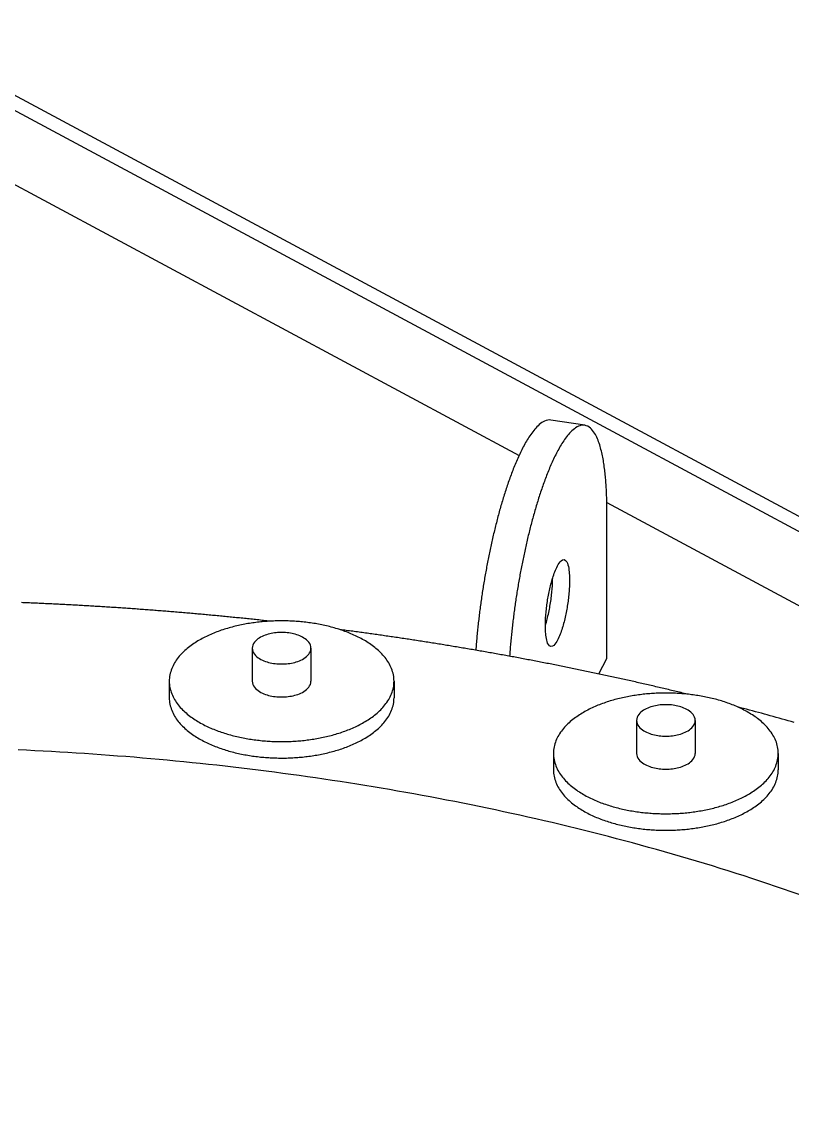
# Model space of a CAD drawing. Header units: millimetres. Extents: x 0 to 841, y 0 to 594.
# Drawn here: x 346.3 to 403.8, y 381.9 to 462.6 of the extents above; entities that cross this region are included whole.
import ezdxf

# ---------------------------------------------------------------- set-up
doc = ezdxf.new("R2010")
doc.units = ezdxf.units.MM
doc.layers.add('FINA', color=7, linetype='CONTINUOUS', lineweight=25)

msp = doc.modelspace()

# ---------------------------------------------------------------- linework, layer by layer
at = {"layer": 'FINA'}
for points in [[(335.5, 462.567), (599.5, 320.827)], [(334.469, 462.013), (598.469, 320.273)], [(335.5, 455.923), (383.398, 430.207)], [(385.772, 432.836), (385.652, 432.845), (385.532, 432.834), (385.415, 432.806), (385.302, 432.763), (385.195, 432.71), (385.092, 432.647), (384.994, 432.576), (384.9, 432.5), (384.811, 432.42), (384.725, 432.335), (384.642, 432.247), (384.563, 432.157), (384.486, 432.064), (384.412, 431.969), (384.339, 431.872), (384.269, 431.774), (384.201, 431.675), (384.135, 431.574), (384.07, 431.472), (384.007, 431.37), (383.946, 431.266), (383.885, 431.162), (383.826, 431.057), (383.768, 430.951), (383.712, 430.844), (383.656, 430.737), (383.602, 430.63), (383.548, 430.522), (383.495, 430.413), (383.444, 430.305), (383.393, 430.195), (383.343, 430.086), (383.293, 429.976), (383.245, 429.865), (383.197, 429.755), (383.15, 429.644), (383.103, 429.532), (383.058, 429.421), (383.012, 429.309), (382.968, 429.197), (382.924, 429.085), (382.881, 428.972), (382.838, 428.86), (382.796, 428.747), (382.754, 428.634), (382.713, 428.52), (382.672, 428.407), (382.632, 428.293), (382.592, 428.179), (382.553, 428.065), (382.514, 427.951), (382.476, 427.837), (382.438, 427.723), (382.4, 427.608), (382.363, 427.493), (382.326, 427.379), (382.29, 427.264), (382.254, 427.148), (382.219, 427.033), (382.184, 426.918), (382.149, 426.802), (382.115, 426.687), (382.081, 426.571), (382.047, 426.455), (382.014, 426.34), (381.981, 426.224), (381.948, 426.108), (381.916, 425.991), (381.884, 425.875), (381.853, 425.759), (381.822, 425.642), (381.791, 425.526), (381.76, 425.409), (381.73, 425.293), (381.7, 425.176), (381.67, 425.059), (381.641, 424.942), (381.612, 424.825), (381.583, 424.708), (381.554, 424.591), (381.526, 424.474), (381.498, 424.356), (381.471, 424.239), (381.443, 424.122), (381.416, 424.004), (381.39, 423.887), (381.363, 423.769), (381.337, 423.651), (381.311, 423.534), (381.285, 423.416), (381.26, 423.298), (381.235, 423.18), (381.21, 423.062), (381.185, 422.944), (381.161, 422.826), (381.137, 422.708), (381.113, 422.59), (381.09, 422.471), (381.066, 422.353), (381.043, 422.235), (381.021, 422.116), (380.998, 421.998), (380.976, 421.88), (380.954, 421.761), (380.932, 421.642), (380.911, 421.524), (380.889, 421.405), (380.868, 421.286), (380.848, 421.168), (380.827, 421.049), (380.807, 420.93), (380.787, 420.811), (380.767, 420.692), (380.748, 420.573), (380.728, 420.454), (380.709, 420.335), (380.691, 420.216), (380.672, 420.097), (380.654, 419.978), (380.636, 419.859), (380.618, 419.739), (380.601, 419.62), (380.583, 419.501), (380.566, 419.382), (380.549, 419.262), (380.533, 419.143), (380.517, 419.023), (380.501, 418.904), (380.485, 418.784), (380.469, 418.665), (380.454, 418.545), (380.439, 418.426), (380.424, 418.306), (380.41, 418.186), (380.396, 418.066), (380.382, 417.947), (380.368, 417.827), (380.354, 417.707), (380.341, 417.587), (380.328, 417.468), (380.316, 417.348), (380.303, 417.228), (380.291, 417.108), (380.279, 416.988), (380.268, 416.868), (380.256, 416.748), (380.245, 416.628), (380.234, 416.508), (380.224, 416.388), (380.214, 416.268), (380.204, 416.147), (380.194, 416.027), (380.185, 415.907), (380.176, 415.787), (380.167, 415.667)], [(388.296, 432.449), (385.772, 432.836)], [(388.296, 432.449), (388.177, 432.458), (388.057, 432.447), (387.94, 432.419), (387.828, 432.377), (387.72, 432.323), (387.618, 432.261), (387.52, 432.191), (387.427, 432.115), (387.337, 432.035), (387.252, 431.951), (387.169, 431.863), (387.09, 431.773), (387.013, 431.68), (386.939, 431.586), (386.867, 431.49), (386.797, 431.392), (386.729, 431.293), (386.663, 431.193), (386.598, 431.091), (386.535, 430.989), (386.474, 430.886), (386.414, 430.782), (386.355, 430.677), (386.297, 430.571), (386.24, 430.465), (386.185, 430.359), (386.13, 430.252), (386.077, 430.144), (386.024, 430.036), (385.973, 429.928), (385.922, 429.819), (385.872, 429.709), (385.822, 429.6), (385.774, 429.49), (385.726, 429.38), (385.679, 429.269), (385.633, 429.158), (385.587, 429.047), (385.542, 428.936), (385.498, 428.824), (385.454, 428.712), (385.41, 428.6), (385.368, 428.488), (385.325, 428.375), (385.284, 428.262), (385.243, 428.149), (385.202, 428.036), (385.162, 427.923), (385.122, 427.81), (385.083, 427.696), (385.044, 427.582), (385.006, 427.468), (384.968, 427.354), (384.931, 427.24), (384.894, 427.126), (384.857, 427.011), (384.821, 426.897), (384.785, 426.782), (384.749, 426.667), (384.714, 426.552), (384.68, 426.437), (384.645, 426.322), (384.612, 426.207), (384.578, 426.091), (384.545, 425.976), (384.512, 425.86), (384.479, 425.745), (384.447, 425.629), (384.415, 425.513), (384.384, 425.397), (384.353, 425.281), (384.322, 425.165), (384.291, 425.049), (384.261, 424.932), (384.231, 424.816), (384.201, 424.699), (384.172, 424.583), (384.143, 424.466), (384.114, 424.35), (384.086, 424.233), (384.057, 424.116), (384.03, 423.999), (384.002, 423.882), (383.975, 423.765), (383.948, 423.648), (383.921, 423.531), (383.894, 423.414), (383.868, 423.296), (383.842, 423.179), (383.817, 423.062), (383.791, 422.944), (383.766, 422.827), (383.741, 422.709), (383.717, 422.591), (383.692, 422.474), (383.668, 422.356), (383.645, 422.238), (383.621, 422.12), (383.598, 422.002), (383.575, 421.885), (383.552, 421.767), (383.529, 421.649), (383.507, 421.53), (383.485, 421.412), (383.463, 421.294), (383.442, 421.176), (383.421, 421.058), (383.4, 420.939), (383.379, 420.821), (383.358, 420.702), (383.338, 420.584), (383.318, 420.466), (383.298, 420.347), (383.279, 420.228), (383.259, 420.11), (383.24, 419.991), (383.222, 419.872), (383.203, 419.754), (383.185, 419.635), (383.167, 419.516), (383.149, 419.397), (383.131, 419.278), (383.114, 419.159), (383.097, 419.041), (383.08, 418.922), (383.064, 418.802), (383.047, 418.683), (383.031, 418.564), (383.015, 418.445), (383, 418.326), (382.984, 418.207), (382.969, 418.088), (382.955, 417.968), (382.94, 417.849), (382.926, 417.73), (382.912, 417.61), (382.898, 417.491), (382.884, 417.372), (382.871, 417.252), (382.858, 417.133), (382.845, 417.013), (382.833, 416.894), (382.821, 416.774), (382.809, 416.655), (382.797, 416.535), (382.785, 416.415), (382.774, 416.296), (382.763, 416.176), (382.753, 416.056), (382.742, 415.937), (382.732, 415.817), (382.723, 415.697), (382.713, 415.577), (382.704, 415.457), (382.695, 415.338), (382.686, 415.218)], [(389.948, 426.114), (389.948, 426.234), (389.947, 426.354), (389.946, 426.474), (389.945, 426.594), (389.943, 426.714), (389.94, 426.834), (389.937, 426.954), (389.934, 427.074), (389.93, 427.194), (389.926, 427.314), (389.921, 427.434), (389.915, 427.554), (389.91, 427.674), (389.903, 427.794), (389.896, 427.914), (389.888, 428.034), (389.88, 428.154), (389.871, 428.274), (389.861, 428.393), (389.851, 428.513), (389.84, 428.633), (389.828, 428.752), (389.816, 428.872), (389.802, 428.991), (389.788, 429.11), (389.773, 429.23), (389.757, 429.349), (389.741, 429.468), (389.723, 429.586), (389.704, 429.705), (389.684, 429.824), (389.663, 429.942), (389.641, 430.06), (389.618, 430.178), (389.593, 430.295), (389.566, 430.412), (389.539, 430.529), (389.509, 430.646), (389.478, 430.762), (389.445, 430.877), (389.41, 430.992), (389.372, 431.106), (389.333, 431.219), (389.29, 431.332), (389.245, 431.443), (389.196, 431.553), (389.144, 431.661), (389.087, 431.767), (389.026, 431.87), (388.96, 431.97), (388.887, 432.066), (388.808, 432.157), (388.722, 432.24), (388.627, 432.314), (388.524, 432.375), (388.413, 432.421), (388.296, 432.449)], [(389.943, 426.693), (506.009, 364.378)], [(389.948, 415.04), (389.948, 426.114)], [(385.765, 415.944), (385.658, 415.997), (385.583, 416.09), (385.529, 416.198), (385.489, 416.311), (385.457, 416.427), (385.432, 416.545), (385.413, 416.664), (385.397, 416.783), (385.385, 416.903), (385.375, 417.023), (385.368, 417.143), (385.364, 417.263), (385.361, 417.384), (385.361, 417.504), (385.362, 417.625), (385.364, 417.745), (385.368, 417.865), (385.374, 417.986), (385.38, 418.106), (385.388, 418.226), (385.397, 418.346), (385.408, 418.466), (385.419, 418.586), (385.432, 418.706), (385.445, 418.825), (385.46, 418.945), (385.476, 419.064), (385.493, 419.183), (385.51, 419.302), (385.529, 419.421), (385.549, 419.54), (385.57, 419.659), (385.591, 419.777), (385.614, 419.895), (385.638, 420.013), (385.663, 420.131), (385.689, 420.249), (385.717, 420.366), (385.745, 420.483), (385.775, 420.6), (385.805, 420.716), (385.838, 420.832), (385.871, 420.948), (385.906, 421.063), (385.943, 421.177), (385.982, 421.291), (386.022, 421.405), (386.065, 421.517), (386.11, 421.629), (386.157, 421.74), (386.208, 421.849), (386.263, 421.956), (386.322, 422.061), (386.386, 422.163), (386.459, 422.259), (386.543, 422.345), (386.642, 422.412), (386.76, 422.431)], [(386.76, 422.431), (386.872, 422.372), (386.95, 422.27), (387.004, 422.153), (387.045, 422.031), (387.076, 421.906), (387.101, 421.779), (387.12, 421.652), (387.134, 421.524), (387.146, 421.396), (387.154, 421.267), (387.159, 421.139), (387.163, 421.01), (387.164, 420.881)], [(385.361, 417.521), (385.396, 417.639), (385.431, 417.758), (385.463, 417.877), (385.495, 417.996), (385.525, 418.116), (385.554, 418.236), (385.581, 418.356), (385.607, 418.477), (385.633, 418.597), (385.657, 418.718), (385.68, 418.84), (385.702, 418.961), (385.722, 419.083), (385.742, 419.204), (385.761, 419.326), (385.779, 419.448), (385.795, 419.571), (385.811, 419.693), (385.825, 419.816), (385.838, 419.938), (385.85, 420.061), (385.861, 420.184), (385.871, 420.307), (385.88, 420.43), (385.887, 420.553), (385.893, 420.677), (385.897, 420.8), (385.9, 420.923), (385.901, 421.047)], [(387.164, 420.881), (387.163, 420.76), (387.16, 420.64), (387.156, 420.519), (387.151, 420.399), (387.144, 420.278), (387.137, 420.158), (387.127, 420.037), (387.117, 419.917), (387.106, 419.797), (387.093, 419.677), (387.08, 419.557), (387.065, 419.437), (387.049, 419.318), (387.033, 419.198), (387.015, 419.079), (386.996, 418.96), (386.976, 418.841), (386.956, 418.722), (386.934, 418.603), (386.911, 418.485), (386.887, 418.367), (386.862, 418.249), (386.836, 418.131), (386.809, 418.013), (386.78, 417.896), (386.751, 417.779), (386.72, 417.662), (386.688, 417.546), (386.654, 417.43), (386.619, 417.315), (386.582, 417.2), (386.543, 417.086), (386.503, 416.972), (386.46, 416.859), (386.415, 416.747), (386.368, 416.636), (386.317, 416.527), (386.262, 416.419), (386.203, 416.314), (386.138, 416.212), (386.066, 416.116), (385.982, 416.029), (385.882, 415.963), (385.765, 415.944)], [(364.815, 417.831), (364.696, 417.844), (364.577, 417.857), (364.457, 417.87), (364.338, 417.883), (364.219, 417.896), (364.099, 417.909), (363.98, 417.922), (363.861, 417.935), (363.741, 417.947), (363.622, 417.96), (363.502, 417.972), (363.383, 417.985), (363.264, 417.997), (363.144, 418.01), (363.025, 418.022), (362.905, 418.035), (362.786, 418.047), (362.666, 418.059), (362.547, 418.071), (362.428, 418.083), (362.308, 418.095), (362.189, 418.107), (362.069, 418.119), (361.95, 418.131), (361.83, 418.143), (361.711, 418.154), (361.591, 418.166), (361.472, 418.178), (361.352, 418.189), (361.233, 418.201), (361.113, 418.212), (360.994, 418.224), (360.874, 418.235), (360.755, 418.246), (360.635, 418.258), (360.516, 418.269), (360.396, 418.28), (360.277, 418.291), (360.157, 418.302), (360.038, 418.313), (359.918, 418.324), (359.799, 418.335), (359.679, 418.346), (359.559, 418.357), (359.44, 418.367), (359.32, 418.378), (359.201, 418.389), (359.081, 418.399), (358.961, 418.41), (358.842, 418.42), (358.722, 418.43), (358.603, 418.441), (358.483, 418.451), (358.363, 418.461), (358.244, 418.471), (358.124, 418.481), (358.005, 418.492), (357.885, 418.502), (357.765, 418.511), (357.646, 418.521), (357.526, 418.531), (357.406, 418.541), (357.287, 418.551), (357.167, 418.56), (357.047, 418.57), (356.928, 418.58), (356.808, 418.589), (356.688, 418.599), (356.569, 418.608), (356.449, 418.617), (356.329, 418.627), (356.21, 418.636), (356.09, 418.645), (355.97, 418.654), (355.851, 418.663), (355.731, 418.672), (355.611, 418.681), (355.491, 418.69), (355.372, 418.699), (355.252, 418.708), (355.132, 418.717), (355.012, 418.725), (354.893, 418.734), (354.773, 418.743), (354.653, 418.751), (354.533, 418.76), (354.414, 418.768), (354.294, 418.777), (354.174, 418.785), (354.054, 418.793), (353.935, 418.801), (353.815, 418.809), (353.695, 418.818), (353.575, 418.826), (353.456, 418.834), (353.336, 418.842), (353.216, 418.85), (353.096, 418.857), (352.976, 418.865), (352.857, 418.873), (352.737, 418.881), (352.617, 418.888), (352.497, 418.896), (352.377, 418.903), (352.258, 418.911), (352.138, 418.918), (352.018, 418.926), (351.898, 418.933), (351.778, 418.94), (351.658, 418.947), (351.539, 418.954), (351.419, 418.962), (351.299, 418.969), (351.179, 418.976), (351.059, 418.982), (350.939, 418.989), (350.819, 418.996), (350.7, 419.003), (350.58, 419.01), (350.46, 419.016), (350.34, 419.023), (350.22, 419.03), (350.1, 419.036), (349.98, 419.042), (349.86, 419.049), (349.741, 419.055), (349.621, 419.061), (349.501, 419.068), (349.381, 419.074), (349.261, 419.08), (349.141, 419.086), (349.021, 419.092), (348.901, 419.098), (348.781, 419.104), (348.662, 419.11), (348.542, 419.116), (348.422, 419.121), (348.302, 419.127), (348.182, 419.133), (348.062, 419.138), (347.942, 419.144), (347.822, 419.149), (347.702, 419.155), (347.582, 419.16), (347.462, 419.166), (347.342, 419.171), (347.222, 419.176), (347.102, 419.181), (346.983, 419.186), (346.863, 419.191), (346.743, 419.196), (346.623, 419.201), (346.503, 419.206), (346.383, 419.211), (346.263, 419.216)], [(374.067, 413.353), (374.064, 413.473), (374.055, 413.593), (374.04, 413.713), (374.019, 413.831), (373.993, 413.949), (373.961, 414.065), (373.924, 414.179), (373.882, 414.292), (373.835, 414.403), (373.784, 414.512), (373.728, 414.619), (373.669, 414.723), (373.605, 414.826), (373.538, 414.926), (373.468, 415.024), (373.395, 415.119), (373.318, 415.212), (373.239, 415.303), (373.158, 415.391), (373.074, 415.478), (372.988, 415.562), (372.9, 415.644), (372.81, 415.724), (372.718, 415.802), (372.624, 415.878), (372.529, 415.951), (372.433, 416.023), (372.335, 416.093), (372.235, 416.161), (372.135, 416.228), (372.033, 416.292), (371.931, 416.355), (371.827, 416.416), (371.722, 416.475), (371.617, 416.533), (371.51, 416.59), (371.403, 416.644), (371.295, 416.697), (371.186, 416.749), (371.077, 416.799), (370.967, 416.848), (370.856, 416.896), (370.745, 416.942), (370.633, 416.986), (370.521, 417.03), (370.408, 417.072), (370.295, 417.113), (370.181, 417.152), (370.067, 417.19), (369.952, 417.227), (369.837, 417.263), (369.722, 417.298), (369.607, 417.331), (369.491, 417.364), (369.374, 417.395), (369.258, 417.425), (369.141, 417.454), (369.024, 417.482), (368.906, 417.509), (368.789, 417.535), (368.671, 417.559), (368.553, 417.583), (368.435, 417.606), (368.316, 417.627), (368.198, 417.648), (368.079, 417.667), (367.96, 417.686), (367.841, 417.703), (367.722, 417.72), (367.602, 417.735), (367.483, 417.75), (367.363, 417.764), (367.243, 417.776), (367.124, 417.788), (367.004, 417.799), (366.884, 417.809), (366.764, 417.818), (366.643, 417.825), (366.523, 417.832), (366.403, 417.839), (366.283, 417.844), (366.162, 417.848), (366.042, 417.851), (365.922, 417.853), (365.801, 417.855), (365.681, 417.855), (365.561, 417.855), (365.44, 417.853), (365.32, 417.851), (365.199, 417.848), (365.079, 417.844), (364.959, 417.839), (364.839, 417.832), (364.718, 417.825), (364.598, 417.818), (364.478, 417.809), (364.358, 417.799), (364.238, 417.788), (364.119, 417.776), (363.999, 417.764), (363.879, 417.75), (363.76, 417.735), (363.64, 417.72), (363.521, 417.703), (363.402, 417.686), (363.283, 417.667), (363.164, 417.648), (363.046, 417.627), (362.927, 417.606), (362.809, 417.583), (362.691, 417.559), (362.573, 417.535), (362.455, 417.509), (362.338, 417.482), (362.221, 417.454), (362.104, 417.425), (361.988, 417.395), (361.871, 417.364), (361.755, 417.331), (361.64, 417.298), (361.524, 417.263), (361.41, 417.227), (361.295, 417.19), (361.181, 417.152), (361.067, 417.113), (360.954, 417.072), (360.841, 417.03), (360.729, 416.986), (360.617, 416.942), (360.506, 416.896), (360.395, 416.848), (360.285, 416.799), (360.176, 416.749), (360.067, 416.697), (359.959, 416.644), (359.852, 416.59), (359.745, 416.533), (359.64, 416.475), (359.535, 416.416), (359.431, 416.355), (359.329, 416.292), (359.227, 416.228), (359.126, 416.161), (359.027, 416.093), (358.929, 416.023), (358.833, 415.951), (358.737, 415.878), (358.644, 415.802), (358.552, 415.724), (358.462, 415.644), (358.374, 415.562), (358.288, 415.478), (358.204, 415.391), (358.122, 415.303), (358.043, 415.212), (357.967, 415.119), (357.894, 415.024), (357.823, 414.926), (357.756, 414.826), (357.693, 414.723), (357.633, 414.619), (357.578, 414.512), (357.526, 414.403), (357.48, 414.292), (357.438, 414.179), (357.401, 414.065), (357.369, 413.949), (357.343, 413.831), (357.322, 413.713), (357.307, 413.593), (357.298, 413.473), (357.295, 413.353)], [(367.869, 415.814), (367.857, 415.933), (367.824, 416.048), (367.773, 416.157), (367.707, 416.257), (367.629, 416.348), (367.542, 416.431), (367.448, 416.506), (367.349, 416.573), (367.246, 416.634), (367.139, 416.689), (367.03, 416.738), (366.918, 416.782), (366.805, 416.821), (366.69, 416.856), (366.573, 416.886), (366.456, 416.912), (366.338, 416.934), (366.219, 416.952), (366.1, 416.966), (365.981, 416.977), (365.861, 416.984), (365.741, 416.988), (365.621, 416.988), (365.501, 416.984), (365.381, 416.977), (365.262, 416.966), (365.142, 416.952), (365.024, 416.934), (364.906, 416.912), (364.789, 416.886), (364.672, 416.856), (364.557, 416.821), (364.444, 416.782), (364.332, 416.738), (364.223, 416.689), (364.116, 416.634), (364.013, 416.573), (363.913, 416.506), (363.82, 416.431), (363.733, 416.348), (363.655, 416.257), (363.589, 416.157), (363.537, 416.048), (363.505, 415.933), (363.493, 415.814)], [(395.948, 412.387), (395.831, 412.415), (395.714, 412.444), (395.597, 412.472), (395.48, 412.501), (395.363, 412.529), (395.246, 412.557), (395.129, 412.586), (395.011, 412.614), (394.894, 412.642), (394.777, 412.67), (394.66, 412.698), (394.543, 412.726), (394.426, 412.753), (394.308, 412.781), (394.191, 412.809), (394.074, 412.837), (393.957, 412.864), (393.839, 412.892), (393.722, 412.919), (393.605, 412.947), (393.488, 412.974), (393.37, 413.001), (393.253, 413.028), (393.136, 413.055), (393.018, 413.083), (392.901, 413.11), (392.783, 413.136), (392.666, 413.163), (392.549, 413.19), (392.431, 413.217), (392.314, 413.244), (392.196, 413.27), (392.079, 413.297), (391.961, 413.323), (391.844, 413.35), (391.726, 413.376), (391.609, 413.403), (391.491, 413.429), (391.374, 413.455), (391.256, 413.481), (391.138, 413.507), (391.021, 413.533), (390.903, 413.559), (390.786, 413.585), (390.668, 413.611), (390.55, 413.637), (390.433, 413.663), (390.315, 413.688), (390.197, 413.714), (390.08, 413.739), (389.962, 413.765), (389.844, 413.79), (389.726, 413.816), (389.609, 413.841), (389.491, 413.866), (389.373, 413.891), (389.255, 413.916), (389.137, 413.941), (389.02, 413.966), (388.902, 413.991), (388.784, 414.016), (388.666, 414.041), (388.548, 414.066), (388.43, 414.09), (388.312, 414.115), (388.194, 414.14), (388.077, 414.164), (387.959, 414.189), (387.841, 414.213), (387.723, 414.237), (387.605, 414.262), (387.487, 414.286), (387.369, 414.31), (387.251, 414.334), (387.133, 414.358), (387.015, 414.382), (386.897, 414.406), (386.778, 414.43), (386.66, 414.453), (386.542, 414.477), (386.424, 414.501), (386.306, 414.524), (386.188, 414.548), (386.07, 414.571), (385.952, 414.595), (385.834, 414.618), (385.715, 414.642), (385.597, 414.665), (385.479, 414.688), (385.361, 414.711), (385.243, 414.734), (385.124, 414.757), (385.006, 414.78), (384.888, 414.803), (384.77, 414.826), (384.651, 414.849), (384.533, 414.871), (384.415, 414.894), (384.296, 414.916), (384.178, 414.939), (384.06, 414.961), (383.941, 414.984), (383.823, 415.006), (383.705, 415.029), (383.586, 415.051), (383.468, 415.073), (383.35, 415.095), (383.231, 415.117), (383.113, 415.139), (382.994, 415.161), (382.876, 415.183), (382.757, 415.205), (382.639, 415.226), (382.52, 415.248), (382.402, 415.27), (382.283, 415.291), (382.165, 415.313), (382.046, 415.334), (381.928, 415.356), (381.809, 415.377), (381.691, 415.398), (381.572, 415.42), (381.454, 415.441), (381.335, 415.462), (381.216, 415.483), (381.098, 415.504), (380.979, 415.525), (380.861, 415.546), (380.742, 415.567), (380.623, 415.587), (380.505, 415.608), (380.386, 415.629), (380.267, 415.649), (380.149, 415.67), (380.03, 415.69), (379.911, 415.711), (379.793, 415.731), (379.674, 415.751), (379.555, 415.771), (379.436, 415.792), (379.318, 415.812), (379.199, 415.832), (379.08, 415.852), (378.961, 415.872), (378.842, 415.892), (378.724, 415.911), (378.605, 415.931), (378.486, 415.951), (378.367, 415.971), (378.248, 415.99), (378.129, 416.01), (378.011, 416.029), (377.892, 416.049), (377.773, 416.068), (377.654, 416.087), (377.535, 416.106), (377.416, 416.126), (377.297, 416.145), (377.178, 416.164), (377.059, 416.183), (376.94, 416.202), (376.821, 416.221), (376.703, 416.24), (376.584, 416.258), (376.465, 416.277), (376.346, 416.296), (376.227, 416.314), (376.108, 416.333), (375.989, 416.351), (375.87, 416.37), (375.75, 416.388), (375.631, 416.407), (375.512, 416.425), (375.393, 416.443), (375.274, 416.461), (375.155, 416.479), (375.036, 416.497), (374.917, 416.515), (374.798, 416.533), (374.679, 416.551), (374.56, 416.569), (374.44, 416.587), (374.321, 416.604), (374.202, 416.622), (374.083, 416.64), (373.964, 416.657), (373.845, 416.675), (373.726, 416.692), (373.606, 416.709), (373.487, 416.727), (373.368, 416.744), (373.249, 416.761), (373.129, 416.778), (373.01, 416.795), (372.891, 416.812), (372.772, 416.829), (372.653, 416.846), (372.533, 416.863), (372.414, 416.88), (372.295, 416.896), (372.175, 416.913), (372.056, 416.93), (371.937, 416.946), (371.818, 416.963), (371.698, 416.979), (371.579, 416.996), (371.46, 417.012), (371.34, 417.028), (371.221, 417.044), (371.101, 417.061), (370.982, 417.077), (370.863, 417.093), (370.743, 417.109), (370.624, 417.125), (370.505, 417.14), (370.385, 417.156), (370.266, 417.172), (370.146, 417.188), (370.027, 417.203)], [(363.493, 415.814), (363.505, 415.692), (363.539, 415.574), (363.593, 415.463), (363.662, 415.362), (363.743, 415.269), (363.833, 415.185), (363.929, 415.11), (364.032, 415.042), (364.138, 414.981), (364.248, 414.926), (364.361, 414.877), (364.476, 414.833), (364.593, 414.795), (364.711, 414.761), (364.83, 414.732), (364.95, 414.707), (365.071, 414.686), (365.193, 414.669), (365.315, 414.656), (365.438, 414.646), (365.561, 414.641), (365.683, 414.639), (365.806, 414.641), (365.929, 414.647), (366.052, 414.656), (366.174, 414.669), (366.295, 414.686), (366.416, 414.708), (366.537, 414.733), (366.656, 414.762), (366.774, 414.796), (366.891, 414.835), (367.005, 414.879), (367.118, 414.928), (367.228, 414.983)], [(363.493, 415.814), (363.493, 413.353)], [(367.228, 414.983), (367.334, 415.044), (367.435, 415.112), (367.532, 415.188), (367.621, 415.271), (367.701, 415.363), (367.77, 415.465), (367.823, 415.575), (367.857, 415.692), (367.869, 415.814)], [(367.869, 415.814), (367.869, 413.353)], [(389.34, 413.898), (389.948, 415.04)], [(357.295, 413.353), (357.298, 413.233), (357.307, 413.113), (357.322, 412.993), (357.343, 412.875), (357.369, 412.757), (357.401, 412.641), (357.438, 412.527), (357.48, 412.414), (357.526, 412.303), (357.578, 412.194), (357.633, 412.087), (357.693, 411.983), (357.756, 411.881), (357.823, 411.781), (357.893, 411.683), (357.967, 411.588), (358.043, 411.494), (358.122, 411.404), (358.203, 411.315), (358.287, 411.229), (358.373, 411.145), (358.461, 411.063), (358.551, 410.983), (358.643, 410.905), (358.736, 410.829), (358.832, 410.755), (358.928, 410.683), (359.026, 410.614), (359.125, 410.545), (359.226, 410.479), (359.327, 410.415), (359.43, 410.352), (359.534, 410.291), (359.638, 410.231), (359.744, 410.173), (359.85, 410.117), (359.957, 410.062), (360.065, 410.009), (360.174, 409.958), (360.283, 409.907), (360.393, 409.858), (360.504, 409.811), (360.615, 409.765), (360.727, 409.72), (360.839, 409.677), (360.952, 409.635), (361.065, 409.594), (361.179, 409.555), (361.293, 409.516), (361.407, 409.479), (361.522, 409.443), (361.637, 409.409), (361.753, 409.375), (361.869, 409.343), (361.985, 409.312), (362.101, 409.281), (362.218, 409.252), (362.335, 409.224), (362.453, 409.198), (362.57, 409.172), (362.688, 409.147), (362.806, 409.123), (362.924, 409.101), (363.042, 409.079), (363.161, 409.059), (363.28, 409.039), (363.399, 409.021), (363.518, 409.003), (363.637, 408.986), (363.756, 408.971), (363.876, 408.956), (363.995, 408.943), (364.115, 408.93), (364.235, 408.918), (364.355, 408.907), (364.474, 408.897), (364.594, 408.889), (364.715, 408.881), (364.835, 408.874), (364.955, 408.868), (365.075, 408.862), (365.195, 408.858), (365.316, 408.855), (365.436, 408.853), (365.556, 408.851), (365.677, 408.851), (365.797, 408.851), (365.917, 408.852), (366.038, 408.855), (366.158, 408.858), (366.278, 408.862), (366.398, 408.867), (366.519, 408.873), (366.639, 408.88), (366.759, 408.888), (366.879, 408.897), (366.999, 408.907), (367.119, 408.917), (367.238, 408.929), (367.358, 408.942), (367.478, 408.955), (367.597, 408.97), (367.716, 408.985), (367.836, 409.002), (367.955, 409.019), (368.074, 409.038), (368.192, 409.057), (368.311, 409.078), (368.429, 409.099), (368.548, 409.122), (368.666, 409.145), (368.783, 409.17), (368.901, 409.196), (369.018, 409.223), (369.135, 409.25), (369.252, 409.279), (369.369, 409.309), (369.485, 409.34), (369.601, 409.373), (369.716, 409.406), (369.832, 409.441), (369.947, 409.477), (370.061, 409.514), (370.175, 409.552), (370.289, 409.591), (370.402, 409.632), (370.515, 409.674), (370.627, 409.717), (370.739, 409.762), (370.85, 409.808), (370.961, 409.855), (371.071, 409.904), (371.18, 409.954), (371.289, 410.006), (371.397, 410.059), (371.504, 410.113), (371.611, 410.169)], [(357.295, 413.353), (357.295, 412.123)], [(363.493, 413.353), (363.505, 413.231), (363.539, 413.113), (363.593, 413.003), (363.662, 412.901), (363.743, 412.808), (363.833, 412.725), (363.929, 412.649), (364.032, 412.581), (364.138, 412.52), (364.248, 412.465), (364.361, 412.416), (364.476, 412.373), (364.593, 412.334), (364.711, 412.3), (364.83, 412.271), (364.95, 412.246), (365.071, 412.225), (365.193, 412.208), (365.315, 412.195), (365.438, 412.186), (365.561, 412.18), (365.683, 412.178), (365.806, 412.18), (365.929, 412.186), (366.052, 412.195), (366.174, 412.209), (366.295, 412.226), (366.416, 412.247), (366.537, 412.272), (366.656, 412.302), (366.774, 412.336), (366.891, 412.374), (367.005, 412.418), (367.118, 412.467), (367.228, 412.522)], [(367.228, 412.522), (367.334, 412.584), (367.435, 412.651), (367.532, 412.727), (367.621, 412.81), (367.701, 412.903), (367.77, 413.004), (367.823, 413.114), (367.857, 413.231), (367.869, 413.353)], [(371.611, 410.169), (371.716, 410.227), (371.821, 410.287), (371.925, 410.348), (372.028, 410.411), (372.13, 410.475), (372.231, 410.541), (372.33, 410.61), (372.428, 410.68), (372.525, 410.751), (372.621, 410.825), (372.714, 410.901), (372.806, 410.979), (372.897, 411.059), (372.985, 411.141), (373.071, 411.225), (373.155, 411.312), (373.237, 411.4), (373.316, 411.491), (373.393, 411.584), (373.466, 411.68), (373.537, 411.778), (373.604, 411.878), (373.668, 411.98), (373.727, 412.085), (373.783, 412.192), (373.835, 412.301), (373.882, 412.412), (373.924, 412.525), (373.961, 412.64), (373.993, 412.756), (374.019, 412.874), (374.04, 412.993), (374.055, 413.112), (374.064, 413.232), (374.067, 413.353)], [(374.067, 413.353), (374.067, 412.123)], [(402.734, 407.967), (402.731, 408.088), (402.722, 408.208), (402.708, 408.327), (402.687, 408.446), (402.661, 408.563), (402.629, 408.679), (402.592, 408.794), (402.55, 408.907), (402.503, 409.018), (402.452, 409.126), (402.396, 409.233), (402.336, 409.338), (402.273, 409.44), (402.206, 409.54), (402.136, 409.638), (402.062, 409.733), (401.986, 409.826), (401.907, 409.917), (401.825, 410.006), (401.742, 410.092), (401.656, 410.176), (401.567, 410.258), (401.477, 410.338), (401.385, 410.416), (401.292, 410.492), (401.197, 410.566), (401.1, 410.637), (401.002, 410.707), (400.903, 410.776), (400.803, 410.842), (400.701, 410.906), (400.598, 410.969), (400.494, 411.03), (400.39, 411.09), (400.284, 411.148), (400.178, 411.204), (400.071, 411.259), (399.963, 411.312), (399.854, 411.363), (399.744, 411.414), (399.634, 411.462), (399.524, 411.51), (399.412, 411.556), (399.301, 411.601), (399.188, 411.644), (399.076, 411.686), (398.962, 411.727), (398.849, 411.766), (398.734, 411.805), (398.62, 411.842), (398.505, 411.878), (398.39, 411.912), (398.274, 411.946), (398.158, 411.978), (398.042, 412.009), (397.925, 412.039), (397.808, 412.068), (397.691, 412.096), (397.574, 412.123), (397.456, 412.149), (397.339, 412.174), (397.22, 412.197), (397.102, 412.22), (396.984, 412.241), (396.865, 412.262), (396.746, 412.282), (396.627, 412.3), (396.508, 412.318), (396.389, 412.334), (396.27, 412.35), (396.15, 412.364), (396.031, 412.378), (395.911, 412.391), (395.791, 412.402), (395.671, 412.413), (395.551, 412.423), (395.431, 412.432), (395.311, 412.44), (395.191, 412.447), (395.071, 412.453), (394.95, 412.458), (394.83, 412.462), (394.71, 412.465), (394.589, 412.468), (394.469, 412.469), (394.348, 412.47), (394.228, 412.469), (394.108, 412.468), (393.987, 412.465), (393.867, 412.462), (393.747, 412.458), (393.626, 412.453), (393.506, 412.447), (393.386, 412.44), (393.266, 412.432), (393.146, 412.423), (393.026, 412.413), (392.906, 412.402), (392.786, 412.391), (392.666, 412.378), (392.547, 412.364), (392.427, 412.35), (392.308, 412.334), (392.189, 412.318), (392.07, 412.3), (391.951, 412.282), (391.832, 412.262), (391.713, 412.241), (391.595, 412.22), (391.476, 412.197), (391.358, 412.174), (391.241, 412.149), (391.123, 412.123), (391.006, 412.096), (390.889, 412.068), (390.772, 412.039), (390.655, 412.009), (390.539, 411.978), (390.423, 411.946), (390.307, 411.912), (390.192, 411.878), (390.077, 411.842), (389.963, 411.805), (389.848, 411.766), (389.735, 411.727), (389.621, 411.686), (389.509, 411.644), (389.396, 411.601), (389.285, 411.556), (389.173, 411.51), (389.063, 411.462), (388.953, 411.414), (388.843, 411.363), (388.734, 411.312), (388.626, 411.259), (388.519, 411.204), (388.413, 411.148), (388.307, 411.09), (388.202, 411.03), (388.099, 410.969), (387.996, 410.906), (387.894, 410.842), (387.794, 410.776), (387.695, 410.707), (387.597, 410.637), (387.5, 410.566), (387.405, 410.492), (387.311, 410.416), (387.22, 410.338), (387.13, 410.258), (387.041, 410.176), (386.955, 410.092), (386.871, 410.006), (386.79, 409.917), (386.711, 409.826), (386.635, 409.733), (386.561, 409.638), (386.491, 409.54), (386.424, 409.44), (386.361, 409.338), (386.301, 409.233), (386.245, 409.126), (386.194, 409.018), (386.147, 408.907), (386.105, 408.794), (386.068, 408.679), (386.036, 408.563), (386.01, 408.446), (385.989, 408.327), (385.975, 408.208), (385.966, 408.088), (385.963, 407.967)], [(357.295, 412.123), (357.298, 412.002), (357.307, 411.882), (357.322, 411.763), (357.343, 411.644), (357.369, 411.527), (357.401, 411.411), (357.438, 411.296), (357.48, 411.184), (357.526, 411.073), (357.578, 410.964), (357.633, 410.857), (357.693, 410.753), (357.756, 410.65), (357.823, 410.55), (357.893, 410.453), (357.967, 410.357), (358.043, 410.264), (358.122, 410.173), (358.203, 410.085), (358.287, 409.998), (358.373, 409.914), (358.461, 409.832), (358.551, 409.752), (358.643, 409.675), (358.736, 409.599), (358.832, 409.525), (358.928, 409.453), (359.026, 409.383), (359.125, 409.315), (359.226, 409.249), (359.327, 409.184), (359.43, 409.121), (359.534, 409.06), (359.638, 409.001), (359.744, 408.943), (359.85, 408.887), (359.957, 408.832), (360.065, 408.779), (360.174, 408.727), (360.283, 408.677), (360.393, 408.628), (360.504, 408.581), (360.615, 408.535), (360.727, 408.49), (360.839, 408.447), (360.952, 408.405), (361.065, 408.364), (361.179, 408.324), (361.293, 408.286), (361.407, 408.249), (361.522, 408.213), (361.637, 408.178), (361.753, 408.145), (361.869, 408.112), (361.985, 408.081), (362.101, 408.051), (362.218, 408.022), (362.335, 407.994), (362.453, 407.967), (362.57, 407.941), (362.688, 407.917), (362.806, 407.893), (362.924, 407.87), (363.042, 407.849), (363.161, 407.828), (363.28, 407.809), (363.399, 407.79), (363.518, 407.773), (363.637, 407.756), (363.756, 407.74), (363.876, 407.726), (363.995, 407.712), (364.115, 407.699), (364.235, 407.688), (364.355, 407.677), (364.474, 407.667), (364.594, 407.658), (364.715, 407.65), (364.835, 407.643), (364.955, 407.637), (365.075, 407.632), (365.195, 407.628), (365.316, 407.625), (365.436, 407.622), (365.556, 407.621), (365.677, 407.62), (365.797, 407.621), (365.917, 407.622), (366.038, 407.624), (366.158, 407.628), (366.278, 407.632), (366.398, 407.637), (366.519, 407.643), (366.639, 407.65), (366.759, 407.658), (366.879, 407.666), (366.999, 407.676), (367.119, 407.687), (367.238, 407.699), (367.358, 407.711), (367.478, 407.725), (367.597, 407.739), (367.716, 407.755), (367.836, 407.771), (367.955, 407.789), (368.074, 407.807), (368.192, 407.827), (368.311, 407.847), (368.429, 407.869), (368.548, 407.891), (368.666, 407.915), (368.783, 407.94), (368.901, 407.965), (369.018, 407.992), (369.135, 408.02), (369.252, 408.049), (369.369, 408.079), (369.485, 408.11), (369.601, 408.142), (369.716, 408.176), (369.832, 408.21), (369.947, 408.246), (370.061, 408.283), (370.175, 408.321), (370.289, 408.361), (370.402, 408.402), (370.515, 408.444), (370.627, 408.487), (370.739, 408.531), (370.85, 408.577), (370.961, 408.625), (371.071, 408.673), (371.18, 408.724), (371.289, 408.775), (371.397, 408.828), (371.504, 408.883), (371.611, 408.939)], [(371.611, 408.939), (371.716, 408.997), (371.821, 409.056), (371.925, 409.117), (372.028, 409.18), (372.13, 409.245), (372.231, 409.311), (372.33, 409.379), (372.428, 409.449), (372.525, 409.521), (372.621, 409.595), (372.714, 409.671), (372.806, 409.749), (372.897, 409.829), (372.985, 409.911), (373.071, 409.995), (373.155, 410.081), (373.237, 410.17), (373.316, 410.261), (373.393, 410.354), (373.466, 410.45), (373.537, 410.547), (373.604, 410.648), (373.668, 410.75), (373.727, 410.855), (373.783, 410.962), (373.835, 411.071), (373.882, 411.182), (373.924, 411.295), (373.961, 411.409), (373.993, 411.526), (374.019, 411.643), (374.04, 411.762), (374.055, 411.882), (374.064, 412.002), (374.067, 412.123)], [(396.536, 410.428), (396.525, 410.547), (396.492, 410.663), (396.441, 410.771), (396.374, 410.871), (396.297, 410.962), (396.21, 411.045), (396.116, 411.12), (396.017, 411.188), (395.913, 411.249), (395.807, 411.304), (395.697, 411.353), (395.586, 411.397), (395.472, 411.436), (395.357, 411.47), (395.241, 411.5), (395.124, 411.526), (395.006, 411.548), (394.887, 411.566), (394.768, 411.581), (394.648, 411.591), (394.528, 411.599), (394.409, 411.602), (394.288, 411.602), (394.168, 411.599), (394.049, 411.591), (393.929, 411.581), (393.81, 411.566), (393.691, 411.548), (393.573, 411.526), (393.456, 411.5), (393.34, 411.47), (393.225, 411.436), (393.111, 411.397), (393, 411.353), (392.89, 411.304), (392.783, 411.249), (392.68, 411.188), (392.581, 411.12), (392.487, 411.045), (392.4, 410.962), (392.322, 410.871), (392.256, 410.771), (392.205, 410.663), (392.172, 410.547), (392.161, 410.428)], [(403.916, 410.279), (403.694, 410.342), (403.473, 410.405), (403.251, 410.467), (403.029, 410.53), (402.807, 410.592), (402.585, 410.654), (402.364, 410.715), (402.141, 410.777), (401.919, 410.838), (401.697, 410.899), (401.475, 410.959), (401.253, 411.02), (401.03, 411.08), (400.808, 411.14), (400.585, 411.2), (400.363, 411.259), (400.14, 411.318), (399.917, 411.377), (399.694, 411.436)], [(392.161, 410.428), (392.173, 410.306), (392.207, 410.188), (392.261, 410.078), (392.329, 409.976), (392.41, 409.883), (392.5, 409.8), (392.597, 409.724), (392.699, 409.656), (392.806, 409.595), (392.916, 409.54), (393.029, 409.491), (393.143, 409.448), (393.26, 409.409), (393.378, 409.375), (393.498, 409.346), (393.618, 409.321), (393.739, 409.3), (393.861, 409.283), (393.983, 409.27), (394.105, 409.261), (394.228, 409.255), (394.351, 409.253), (394.474, 409.255), (394.597, 409.261), (394.719, 409.27), (394.841, 409.284), (394.963, 409.301), (395.084, 409.322), (395.204, 409.347), (395.323, 409.377), (395.442, 409.411), (395.558, 409.449), (395.673, 409.493), (395.786, 409.542), (395.895, 409.597)], [(392.161, 410.428), (392.161, 407.967)], [(395.895, 409.597), (396.001, 409.659), (396.103, 409.726), (396.199, 409.802), (396.289, 409.885), (396.369, 409.978), (396.437, 410.079), (396.49, 410.189), (396.524, 410.306), (396.536, 410.428)], [(396.536, 410.428), (396.536, 407.967)], [(404.289, 397.436), (403.705, 397.64), (403.119, 397.843), (402.533, 398.043), (401.946, 398.241), (401.359, 398.437), (400.77, 398.63), (400.181, 398.822), (399.591, 399.011), (399.001, 399.199), (398.41, 399.384), (397.818, 399.567), (397.226, 399.748), (396.633, 399.927), (396.039, 400.104), (395.445, 400.278), (394.85, 400.451), (394.255, 400.621), (393.659, 400.79), (393.062, 400.957), (392.465, 401.121), (391.867, 401.284), (391.269, 401.444), (390.67, 401.603), (390.071, 401.759), (389.471, 401.914), (388.871, 402.066), (388.27, 402.217), (387.669, 402.366), (387.067, 402.512), (386.465, 402.657), (385.862, 402.8), (385.259, 402.941), (384.655, 403.08), (384.051, 403.217), (383.447, 403.353), (382.842, 403.486), (382.236, 403.617), (381.631, 403.747), (381.025, 403.875), (380.418, 404.001), (379.811, 404.125), (379.204, 404.247), (378.596, 404.367), (377.989, 404.486), (377.38, 404.602), (376.772, 404.717), (376.163, 404.83), (375.553, 404.941), (374.944, 405.051), (374.334, 405.158), (373.723, 405.264), (373.113, 405.368), (372.502, 405.47), (371.89, 405.571), (371.279, 405.669), (370.667, 405.766), (370.055, 405.861), (369.443, 405.954), (368.83, 406.046), (368.217, 406.136), (367.604, 406.224), (366.991, 406.31), (366.377, 406.395), (365.763, 406.478), (365.149, 406.559), (364.535, 406.638), (363.92, 406.716), (363.306, 406.792), (362.691, 406.866), (362.076, 406.938), (361.46, 407.009), (360.845, 407.078), (360.229, 407.145), (359.613, 407.211), (358.997, 407.275), (358.381, 407.337), (357.764, 407.398), (357.148, 407.457), (356.531, 407.514), (355.914, 407.569), (355.297, 407.623), (354.68, 407.675), (354.062, 407.726), (353.445, 407.774), (352.827, 407.822), (352.21, 407.867), (351.592, 407.911), (350.974, 407.953), (350.356, 407.993), (349.737, 408.032), (349.119, 408.069), (348.501, 408.104), (347.882, 408.138), (347.264, 408.17), (346.645, 408.201), (346.026, 408.23)], [(404.289, 397.436), (403.705, 397.64), (403.119, 397.843), (402.533, 398.043), (401.946, 398.241), (401.359, 398.437), (400.77, 398.63), (400.181, 398.822), (399.591, 399.011), (399.001, 399.199), (398.41, 399.384), (397.818, 399.567), (397.226, 399.748), (396.633, 399.927), (396.039, 400.104), (395.445, 400.278), (394.85, 400.451), (394.255, 400.621), (393.659, 400.79), (393.062, 400.957), (392.465, 401.121), (391.867, 401.284), (391.269, 401.444), (390.67, 401.603), (390.071, 401.759), (389.471, 401.914), (388.871, 402.066), (388.27, 402.217), (387.669, 402.366), (387.067, 402.512), (386.465, 402.657), (385.862, 402.8), (385.259, 402.941), (384.655, 403.08), (384.051, 403.217), (383.447, 403.353), (382.842, 403.486), (382.236, 403.617), (381.631, 403.747), (381.025, 403.875), (380.418, 404.001), (379.811, 404.125), (379.204, 404.247), (378.596, 404.367), (377.989, 404.486), (377.38, 404.602), (376.772, 404.717), (376.163, 404.83), (375.553, 404.941), (374.944, 405.051), (374.334, 405.158), (373.723, 405.264), (373.113, 405.368), (372.502, 405.47), (371.89, 405.571), (371.279, 405.669), (370.667, 405.766), (370.055, 405.861), (369.443, 405.954), (368.83, 406.046), (368.217, 406.136), (367.604, 406.224), (366.991, 406.31), (366.377, 406.395), (365.763, 406.478), (365.149, 406.559), (364.535, 406.638), (363.92, 406.716), (363.306, 406.792), (362.691, 406.866), (362.076, 406.938), (361.46, 407.009), (360.845, 407.078), (360.229, 407.145), (359.613, 407.211), (358.997, 407.275), (358.381, 407.337), (357.764, 407.398), (357.148, 407.457), (356.531, 407.514), (355.914, 407.569), (355.297, 407.623), (354.68, 407.675), (354.062, 407.726), (353.445, 407.774), (352.827, 407.822), (352.21, 407.867), (351.592, 407.911), (350.974, 407.953), (350.356, 407.993), (349.737, 408.032), (349.119, 408.069), (348.501, 408.104), (347.882, 408.138), (347.264, 408.17), (346.645, 408.201), (346.026, 408.23)], [(385.963, 407.967), (385.966, 407.847), (385.975, 407.727), (385.989, 407.608), (386.01, 407.489), (386.036, 407.372), (386.068, 407.255), (386.105, 407.141), (386.147, 407.028), (386.194, 406.917), (386.245, 406.809), (386.301, 406.702), (386.36, 406.597), (386.424, 406.495), (386.491, 406.395), (386.561, 406.297), (386.634, 406.202), (386.71, 406.109), (386.789, 406.018), (386.871, 405.929), (386.955, 405.843), (387.041, 405.759), (387.129, 405.677), (387.219, 405.597), (387.311, 405.519), (387.404, 405.443), (387.499, 405.37), (387.596, 405.298), (387.694, 405.228), (387.793, 405.16), (387.893, 405.093), (387.995, 405.029), (388.097, 404.966), (388.201, 404.905), (388.306, 404.846), (388.411, 404.788), (388.518, 404.731), (388.625, 404.677), (388.733, 404.624), (388.841, 404.572), (388.951, 404.522), (389.061, 404.473), (389.171, 404.425), (389.283, 404.379), (389.394, 404.335), (389.506, 404.291), (389.619, 404.249), (389.732, 404.208), (389.846, 404.169), (389.96, 404.131), (390.075, 404.094), (390.19, 404.058), (390.305, 404.023), (390.42, 403.989), (390.536, 403.957), (390.652, 403.926), (390.769, 403.896), (390.886, 403.867), (391.003, 403.839), (391.12, 403.812), (391.238, 403.786), (391.355, 403.761), (391.473, 403.738), (391.592, 403.715), (391.71, 403.694), (391.829, 403.673), (391.947, 403.653), (392.066, 403.635), (392.185, 403.617), (392.304, 403.601), (392.424, 403.585), (392.543, 403.57), (392.663, 403.557), (392.782, 403.544), (392.902, 403.532), (393.022, 403.522), (393.142, 403.512), (393.262, 403.503), (393.382, 403.495), (393.502, 403.488), (393.622, 403.482), (393.743, 403.477), (393.863, 403.472), (393.983, 403.469), (394.104, 403.467), (394.224, 403.465), (394.344, 403.465), (394.465, 403.465), (394.585, 403.467), (394.705, 403.469), (394.825, 403.472), (394.946, 403.476), (395.066, 403.481), (395.186, 403.487), (395.306, 403.494), (395.426, 403.502), (395.546, 403.511), (395.666, 403.521), (395.786, 403.532), (395.906, 403.543), (396.026, 403.556), (396.145, 403.569), (396.265, 403.584), (396.384, 403.6), (396.503, 403.616), (396.622, 403.634), (396.741, 403.652), (396.86, 403.672), (396.978, 403.692), (397.097, 403.714), (397.215, 403.736), (397.333, 403.76), (397.451, 403.784), (397.568, 403.81), (397.686, 403.837), (397.803, 403.865), (397.92, 403.894), (398.036, 403.924), (398.152, 403.955), (398.268, 403.987), (398.384, 404.02), (398.499, 404.055), (398.614, 404.091), (398.729, 404.128), (398.843, 404.166), (398.956, 404.206), (399.07, 404.246), (399.182, 404.288), (399.295, 404.331), (399.406, 404.376), (399.518, 404.422), (399.628, 404.469), (399.738, 404.518), (399.848, 404.568), (399.956, 404.62), (400.064, 404.673), (400.172, 404.727), (400.278, 404.784)], [(385.963, 407.967), (385.963, 406.737)], [(392.161, 407.967), (392.173, 407.845), (392.207, 407.727), (392.261, 407.617), (392.329, 407.515), (392.41, 407.423), (392.5, 407.339), (392.597, 407.263), (392.699, 407.196), (392.806, 407.134), (392.916, 407.08), (393.029, 407.031), (393.143, 406.987), (393.26, 406.948), (393.378, 406.915), (393.498, 406.885), (393.618, 406.86), (393.739, 406.839), (393.861, 406.822), (393.983, 406.809), (394.105, 406.8), (394.228, 406.794), (394.351, 406.793), (394.474, 406.795), (394.597, 406.8), (394.719, 406.81), (394.841, 406.823), (394.963, 406.84), (395.084, 406.861), (395.204, 406.886), (395.323, 406.916), (395.442, 406.95), (395.558, 406.989), (395.673, 407.032), (395.786, 407.082), (395.895, 407.137)], [(395.895, 407.137), (396.001, 407.198), (396.103, 407.266), (396.199, 407.341), (396.289, 407.425), (396.369, 407.517), (396.437, 407.618), (396.49, 407.728), (396.524, 407.846), (396.536, 407.967)], [(400.278, 404.784), (400.384, 404.841), (400.489, 404.901), (400.593, 404.962), (400.696, 405.025), (400.798, 405.089), (400.898, 405.156), (400.998, 405.224), (401.096, 405.294), (401.193, 405.366), (401.288, 405.44), (401.382, 405.515), (401.474, 405.593), (401.564, 405.673), (401.653, 405.755), (401.739, 405.84), (401.823, 405.926), (401.905, 406.015), (401.984, 406.106), (402.06, 406.199), (402.134, 406.294), (402.204, 406.392), (402.272, 406.492), (402.335, 406.595), (402.395, 406.699), (402.451, 406.806), (402.502, 406.915), (402.549, 407.026), (402.591, 407.139), (402.628, 407.254), (402.66, 407.37), (402.687, 407.488), (402.707, 407.607), (402.722, 407.726), (402.731, 407.847), (402.734, 407.967)], [(402.734, 407.967), (402.734, 406.737)], [(385.963, 406.737), (385.966, 406.617), (385.975, 406.497), (385.989, 406.377), (386.01, 406.259), (386.036, 406.141), (386.068, 406.025), (386.105, 405.911), (386.147, 405.798), (386.194, 405.687), (386.245, 405.578), (386.301, 405.471), (386.36, 405.367), (386.424, 405.265), (386.491, 405.165), (386.561, 405.067), (386.634, 404.971), (386.71, 404.878), (386.789, 404.788), (386.871, 404.699), (386.955, 404.613), (387.041, 404.528), (387.129, 404.447), (387.219, 404.367), (387.311, 404.289), (387.404, 404.213), (387.499, 404.139), (387.596, 404.067), (387.694, 403.997), (387.793, 403.929), (387.893, 403.863), (387.995, 403.798), (388.097, 403.736), (388.201, 403.675), (388.306, 403.615), (388.411, 403.557), (388.518, 403.501), (388.625, 403.446), (388.733, 403.393), (388.841, 403.341), (388.951, 403.291), (389.061, 403.242), (389.171, 403.195), (389.283, 403.149), (389.394, 403.104), (389.506, 403.061), (389.619, 403.019), (389.732, 402.978), (389.846, 402.938), (389.96, 402.9), (390.075, 402.863), (390.19, 402.827), (390.305, 402.793), (390.42, 402.759), (390.536, 402.727), (390.652, 402.695), (390.769, 402.665), (390.886, 402.636), (391.003, 402.608), (391.12, 402.582), (391.238, 402.556), (391.355, 402.531), (391.473, 402.507), (391.592, 402.485), (391.71, 402.463), (391.829, 402.443), (391.947, 402.423), (392.066, 402.404), (392.185, 402.387), (392.304, 402.37), (392.424, 402.355), (392.543, 402.34), (392.663, 402.326), (392.782, 402.314), (392.902, 402.302), (393.022, 402.291), (393.142, 402.281), (393.262, 402.272), (393.382, 402.265), (393.502, 402.258), (393.622, 402.251), (393.743, 402.246), (393.863, 402.242), (393.983, 402.239), (394.104, 402.236), (394.224, 402.235), (394.344, 402.235), (394.465, 402.235), (394.585, 402.236), (394.705, 402.239), (394.825, 402.242), (394.946, 402.246), (395.066, 402.251), (395.186, 402.257), (395.306, 402.264), (395.426, 402.272), (395.546, 402.281), (395.666, 402.29), (395.786, 402.301), (395.906, 402.313), (396.026, 402.325), (396.145, 402.339), (396.265, 402.354), (396.384, 402.369), (396.503, 402.386), (396.622, 402.403), (396.741, 402.422), (396.86, 402.441), (396.978, 402.462), (397.097, 402.483), (397.215, 402.506), (397.333, 402.529), (397.451, 402.554), (397.568, 402.58), (397.686, 402.606), (397.803, 402.634), (397.92, 402.663), (398.036, 402.693), (398.152, 402.724), (398.268, 402.757), (398.384, 402.79), (398.499, 402.825), (398.614, 402.861), (398.729, 402.897), (398.843, 402.936), (398.956, 402.975), (399.07, 403.016), (399.182, 403.058), (399.295, 403.101), (399.406, 403.146), (399.518, 403.192), (399.628, 403.239), (399.738, 403.288), (399.848, 403.338), (399.956, 403.389), (400.064, 403.442), (400.172, 403.497), (400.278, 403.553)], [(400.278, 403.553), (400.384, 403.611), (400.489, 403.671), (400.593, 403.732), (400.696, 403.794), (400.798, 403.859), (400.898, 403.925), (400.998, 403.993), (401.096, 404.063), (401.193, 404.135), (401.288, 404.209), (401.382, 404.285), (401.474, 404.363), (401.564, 404.443), (401.653, 404.525), (401.739, 404.609), (401.823, 404.696), (401.905, 404.784), (401.984, 404.875), (402.06, 404.968), (402.134, 405.064), (402.204, 405.162), (402.272, 405.262), (402.335, 405.364), (402.395, 405.469), (402.451, 405.576), (402.502, 405.685), (402.549, 405.796), (402.591, 405.909), (402.628, 406.024), (402.66, 406.14), (402.687, 406.258), (402.707, 406.376), (402.722, 406.496), (402.731, 406.616), (402.734, 406.737)]]:
    msp.add_lwpolyline(points, dxfattribs=at)

doc.saveas('drawing.dxf')
